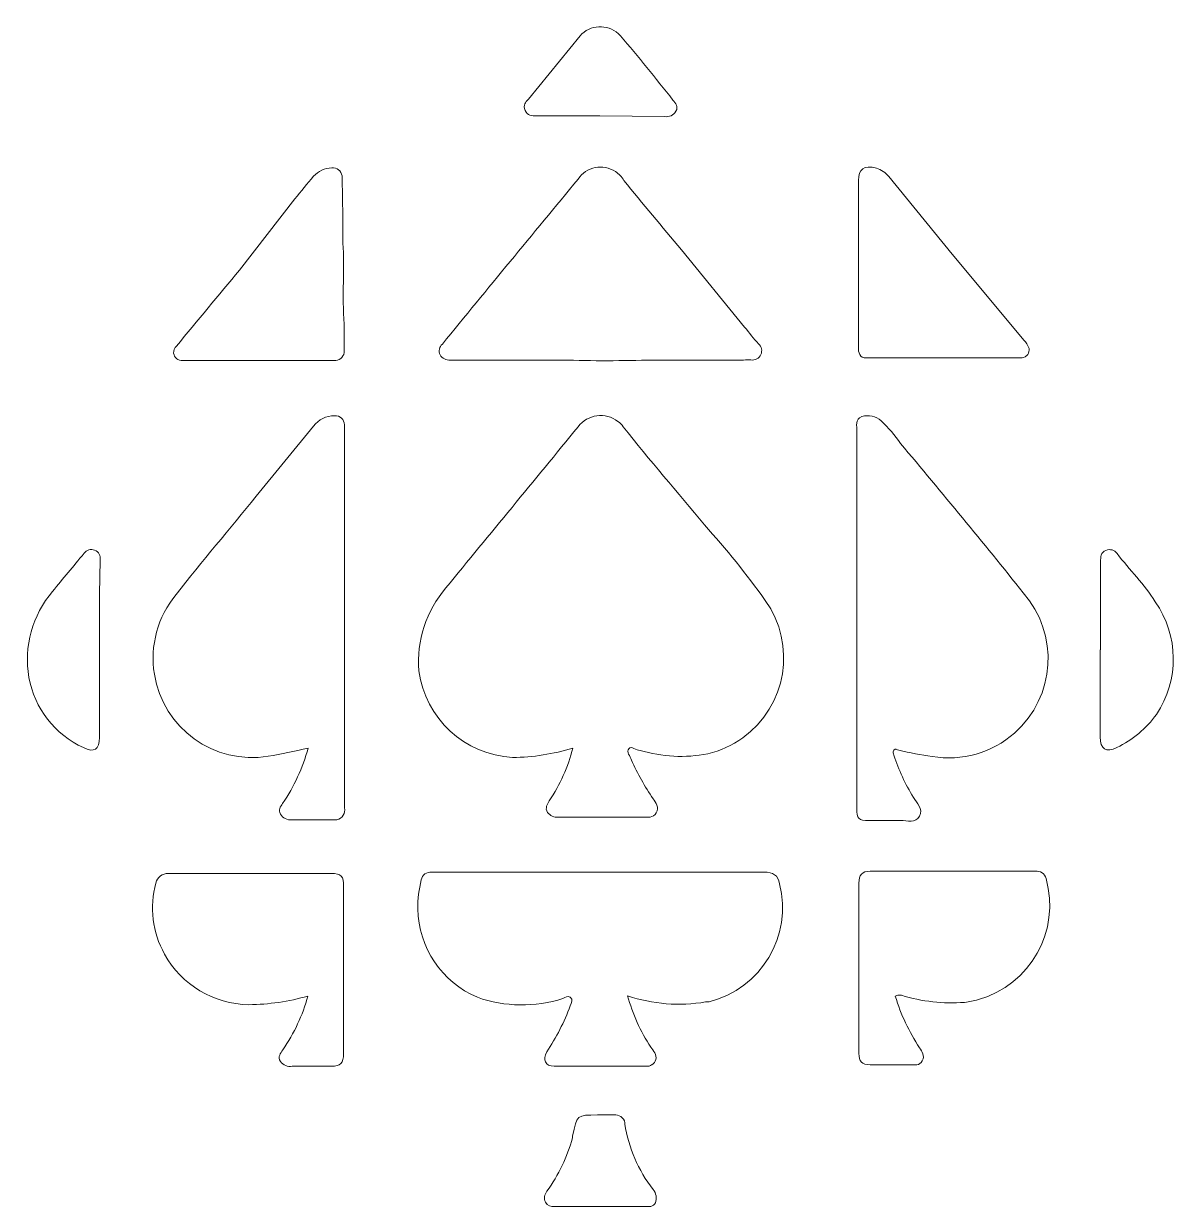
# Model space of a CAD drawing. Header units: inches. Extents: x 0.03 to 0.791, y 0.033 to 0.812.
import ezdxf

# ---------------------------------------------------------------- set-up
doc = ezdxf.new("R2010")
doc.units = ezdxf.units.IN
doc.header["$MEASUREMENT"] = 0
doc.layers.add('Layer 1', color=7, linetype='Continuous', lineweight=0)

msp = doc.modelspace()

# ---------------------------------------------------------------- linework, layer by layer
at = {"layer": 'Layer 1', "color": 18, "lineweight": 15, "true_color": 0x000000}
for points, knots in [([(0.40931, 0.75153), (0.40931, 0.75153), (0.36764, 0.75153), (0.36764, 0.75153), (0.36444, 0.75153), (0.36167, 0.75153), (0.36014, 0.75514), (0.35861, 0.75875), (0.36014, 0.76042), (0.36236, 0.76264), (0.36236, 0.76264), (0.39625, 0.80431), (0.39625, 0.80431), (0.40285, 0.81166), (0.41416, 0.81228), (0.42153, 0.80569), (0.42202, 0.80527), (0.42249, 0.8048), (0.42292, 0.80431), (0.43472, 0.79042), (0.44597, 0.77653), (0.4575, 0.76194), (0.45931, 0.75986), (0.46125, 0.75778), (0.45944, 0.75458), (0.45792, 0.75197), (0.45493, 0.75058), (0.45194, 0.75111), (0.45194, 0.75111), (0.40931, 0.75153), (0.40931, 0.75153)], [0, 0, 0, 0, 1, 1, 1, 2, 2, 2, 3, 3, 3, 4, 4, 4, 5, 5, 5, 6, 6, 6, 7, 7, 7, 8, 8, 8, 9, 9, 9, 10, 10, 10, 10]), ([(0.24, 0.66764), (0.24125, 0.65181), (0.23931, 0.63306), (0.24083, 0.61444), (0.24083, 0.61444), (0.24083, 0.59681), (0.24083, 0.59681), (0.24107, 0.59352), (0.2386, 0.59066), (0.23531, 0.59042), (0.2353, 0.59042), (0.23529, 0.59042), (0.23528, 0.59042), (0.23528, 0.59042), (0.17194, 0.59042), (0.17194, 0.59042), (0.16056, 0.59042), (0.14694, 0.59042), (0.13444, 0.59042), (0.13147, 0.5901), (0.1288, 0.59225), (0.12848, 0.59522), (0.12848, 0.59524), (0.12847, 0.59526), (0.12847, 0.59528), (0.12835, 0.597), (0.12901, 0.59869), (0.13028, 0.59986), (0.14417, 0.61667), (0.15806, 0.63347), (0.17194, 0.65), (0.17194, 0.65), (0.20833, 0.69681), (0.20833, 0.69681), (0.21236, 0.70181), (0.21653, 0.70694), (0.22069, 0.71181), (0.22376, 0.71519), (0.22807, 0.7172), (0.23264, 0.71736), (0.23599, 0.71778), (0.23904, 0.7154), (0.23946, 0.71206), (0.23953, 0.71151), (0.23952, 0.71096), (0.23944, 0.71042), (0.23986, 0.69708), (0.24, 0.68375), (0.24, 0.66764)], [0, 0, 0, 0, 1, 1, 1, 2, 2, 2, 3, 3, 3, 4, 4, 4, 5, 5, 5, 6, 6, 6, 7, 7, 7, 8, 8, 8, 9, 9, 9, 10, 10, 10, 11, 11, 11, 12, 12, 12, 13, 13, 13, 14, 14, 14, 15, 15, 15, 16, 16, 16, 16]), ([(0.50403, 0.59069), (0.50403, 0.59069), (0.45167, 0.59069), (0.45167, 0.59069), (0.43181, 0.59069), (0.41181, 0.58972), (0.39194, 0.59069), (0.39194, 0.59069), (0.31083, 0.59069), (0.31083, 0.59069), (0.30808, 0.59042), (0.30542, 0.59178), (0.30403, 0.59417), (0.30288, 0.5966), (0.30351, 0.5995), (0.30556, 0.60125), (0.33528, 0.63755), (0.36509, 0.67375), (0.395, 0.70986), (0.40042, 0.71801), (0.41141, 0.72025), (0.41958, 0.71486), (0.42187, 0.71338), (0.42377, 0.71138), (0.42514, 0.70903), (0.4375, 0.69361), (0.45042, 0.67861), (0.46306, 0.66333), (0.46306, 0.66333), (0.50472, 0.61236), (0.50472, 0.61236), (0.50778, 0.60861), (0.51069, 0.60486), (0.51389, 0.60139), (0.51591, 0.59969), (0.51654, 0.59684), (0.51542, 0.59444), (0.51434, 0.5918), (0.51155, 0.59029), (0.50875, 0.59083), (0.50718, 0.59106), (0.50558, 0.59101), (0.50403, 0.59069)], [0, 0, 0, 0, 1, 1, 1, 2, 2, 2, 3, 3, 3, 4, 4, 4, 5, 5, 5, 6, 6, 6, 7, 7, 7, 8, 8, 8, 9, 9, 9, 10, 10, 10, 11, 11, 11, 12, 12, 12, 13, 13, 13, 14, 14, 14, 14]), ([(0.57986, 0.65347), (0.57986, 0.65347), (0.57986, 0.70903), (0.57986, 0.70903), (0.57986, 0.71639), (0.58333, 0.71944), (0.59153, 0.71708), (0.59476, 0.7161), (0.59762, 0.71417), (0.59972, 0.71153), (0.59972, 0.71153), (0.64139, 0.66042), (0.64139, 0.66042), (0.64139, 0.66042), (0.68778, 0.60486), (0.68778, 0.60486), (0.68918, 0.60345), (0.69039, 0.60186), (0.69139, 0.60014), (0.69294, 0.59776), (0.69227, 0.59458), (0.6899, 0.59303), (0.68984, 0.59299), (0.68978, 0.59295), (0.68972, 0.59292), (0.68884, 0.59239), (0.68783, 0.5921), (0.68681, 0.59208), (0.68681, 0.59208), (0.58514, 0.59208), (0.58514, 0.59208), (0.58014, 0.59208), (0.57972, 0.59556), (0.57972, 0.59944), (0.57972, 0.59944), (0.57972, 0.65347), (0.57972, 0.65347), (0.57972, 0.65347), (0.57986, 0.65347), (0.57986, 0.65347)], [0, 0, 0, 0, 1, 1, 1, 2, 2, 2, 3, 3, 3, 4, 4, 4, 5, 5, 5, 6, 6, 6, 7, 7, 7, 8, 8, 8, 9, 9, 9, 10, 10, 10, 11, 11, 11, 12, 12, 12, 13, 13, 13, 13]), ([(0.21708, 0.33514), (0.20806, 0.33292), (0.19944, 0.33111), (0.19083, 0.32972), (0.15517, 0.32392), (0.12156, 0.34812), (0.11576, 0.38378), (0.11271, 0.40253), (0.11795, 0.42168), (0.13014, 0.43625), (0.14722, 0.45833), (0.16542, 0.47944), (0.18292, 0.50097), (0.18292, 0.50097), (0.22069, 0.54708), (0.22069, 0.54708), (0.22388, 0.55156), (0.22909, 0.55417), (0.23458, 0.55403), (0.23803, 0.55418), (0.24095, 0.55152), (0.24111, 0.54807), (0.24111, 0.54806), (0.24111, 0.54806), (0.24111, 0.54806), (0.24111, 0.54806), (0.24111, 0.29583), (0.24111, 0.29583), (0.24189, 0.29227), (0.23966, 0.28874), (0.23611, 0.28792), (0.23611, 0.28792), (0.20639, 0.28792), (0.20639, 0.28792), (0.20336, 0.28752), (0.20039, 0.28901), (0.19889, 0.29167), (0.19708, 0.29431), (0.19889, 0.29653), (0.20028, 0.29861), (0.20785, 0.30978), (0.21353, 0.32212), (0.21708, 0.33514)], [0, 0, 0, 0, 1, 1, 1, 2, 2, 2, 3, 3, 3, 4, 4, 4, 5, 5, 5, 6, 6, 6, 7, 7, 7, 8, 8, 8, 9, 9, 9, 10, 10, 10, 11, 11, 11, 12, 12, 12, 13, 13, 13, 14, 14, 14, 14]), ([(0.39153, 0.33514), (0.37865, 0.33119), (0.36527, 0.32909), (0.35181, 0.32889), (0.32021, 0.33071), (0.29433, 0.35463), (0.29, 0.38597), (0.28845, 0.40587), (0.2949, 0.42556), (0.30792, 0.44069), (0.33681, 0.47611), (0.36611, 0.51125), (0.395, 0.54681), (0.4013, 0.555), (0.41304, 0.55655), (0.42125, 0.55028), (0.42258, 0.5493), (0.42375, 0.54813), (0.42472, 0.54681), (0.44208, 0.52472), (0.46056, 0.50375), (0.47833, 0.48208), (0.49262, 0.4663), (0.50597, 0.4497), (0.51833, 0.43236), (0.53917, 0.40324), (0.53253, 0.36274), (0.50347, 0.34181), (0.49652, 0.33689), (0.4887, 0.33336), (0.48042, 0.33139), (0.46559, 0.32851), (0.4503, 0.32927), (0.43583, 0.33361), (0.43333, 0.33361), (0.43, 0.33681), (0.42833, 0.33472), (0.42667, 0.33264), (0.42931, 0.32972), (0.43014, 0.32722), (0.43409, 0.31832), (0.43888, 0.30981), (0.44444, 0.30181), (0.44625, 0.29903), (0.44861, 0.29611), (0.44653, 0.2925), (0.44444, 0.28889), (0.44097, 0.28958), (0.4375, 0.28958), (0.4375, 0.28958), (0.38194, 0.28958), (0.38194, 0.28958), (0.37919, 0.28934), (0.3765, 0.29055), (0.37486, 0.29278), (0.37292, 0.29569), (0.37486, 0.29806), (0.37597, 0.30042), (0.38313, 0.311), (0.38839, 0.32275), (0.39153, 0.33514)], [0, 0, 0, 0, 1, 1, 1, 2, 2, 2, 3, 3, 3, 4, 4, 4, 5, 5, 5, 6, 6, 6, 7, 7, 7, 8, 8, 8, 9, 9, 9, 10, 10, 10, 11, 11, 11, 12, 12, 12, 13, 13, 13, 14, 14, 14, 15, 15, 15, 16, 16, 16, 17, 17, 17, 18, 18, 18, 19, 19, 19, 20, 20, 20, 20]), ([(0.57875, 0.42153), (0.57875, 0.42153), (0.57875, 0.54361), (0.57875, 0.54361), (0.57875, 0.54722), (0.57722, 0.55181), (0.58194, 0.55347), (0.58639, 0.5549), (0.59127, 0.55384), (0.59472, 0.55069), (0.59946, 0.54617), (0.60374, 0.54119), (0.6075, 0.53583), (0.63458, 0.50319), (0.66208, 0.47069), (0.68833, 0.43736), (0.71224, 0.41027), (0.70966, 0.36893), (0.68257, 0.34503), (0.66775, 0.33195), (0.64782, 0.32628), (0.62833, 0.32958), (0.62083, 0.33069), (0.61361, 0.33194), (0.60625, 0.33375), (0.60514, 0.33375), (0.60417, 0.33528), (0.60306, 0.33375), (0.60194, 0.33222), (0.60306, 0.33167), (0.60306, 0.33042), (0.60625, 0.32068), (0.61058, 0.31135), (0.61597, 0.30264), (0.61819, 0.29875), (0.62264, 0.29514), (0.62, 0.29028), (0.61736, 0.28542), (0.61181, 0.2875), (0.6075, 0.28736), (0.6075, 0.28736), (0.58667, 0.28736), (0.58667, 0.28736), (0.57972, 0.28736), (0.57861, 0.28875), (0.57861, 0.29528), (0.57861, 0.29528), (0.57875, 0.42153), (0.57875, 0.42153)], [0, 0, 0, 0, 1, 1, 1, 2, 2, 2, 3, 3, 3, 4, 4, 4, 5, 5, 5, 6, 6, 6, 7, 7, 7, 8, 8, 8, 9, 9, 9, 10, 10, 10, 11, 11, 11, 12, 12, 12, 13, 13, 13, 14, 14, 14, 15, 15, 15, 16, 16, 16, 16]), ([(0.07958, 0.39903), (0.07958, 0.39903), (0.07958, 0.34208), (0.07958, 0.34208), (0.07958, 0.33431), (0.07597, 0.33181), (0.06903, 0.33542), (0.05024, 0.34408), (0.03683, 0.36133), (0.03306, 0.38167), (0.02964, 0.40195), (0.03539, 0.4227), (0.04875, 0.43833), (0.05556, 0.44681), (0.06222, 0.45458), (0.06944, 0.46347), (0.07103, 0.46564), (0.0739, 0.46645), (0.07639, 0.46542), (0.07944, 0.46431), (0.08014, 0.46194), (0.08014, 0.45889), (0.07944, 0.43903), (0.07958, 0.41931), (0.07958, 0.39903)], [0, 0, 0, 0, 1, 1, 1, 2, 2, 2, 3, 3, 3, 4, 4, 4, 5, 5, 5, 6, 6, 6, 7, 7, 7, 8, 8, 8, 8]), ([(0.73931, 0.39986), (0.73931, 0.39986), (0.73931, 0.45778), (0.73931, 0.45778), (0.73931, 0.46097), (0.73931, 0.46403), (0.74278, 0.46528), (0.74545, 0.46653), (0.74864, 0.46565), (0.75028, 0.46319), (0.75833, 0.4525), (0.76819, 0.44306), (0.77528, 0.43153), (0.79086, 0.40935), (0.79119, 0.37988), (0.77611, 0.35736), (0.76937, 0.34799), (0.76039, 0.34045), (0.75, 0.33542), (0.74306, 0.33181), (0.73903, 0.33458), (0.73903, 0.3425), (0.73903, 0.3425), (0.73903, 0.39986), (0.73903, 0.39986), (0.73903, 0.39986), (0.73931, 0.39986), (0.73931, 0.39986)], [0, 0, 0, 0, 1, 1, 1, 2, 2, 2, 3, 3, 3, 4, 4, 4, 5, 5, 5, 6, 6, 6, 7, 7, 7, 8, 8, 8, 9, 9, 9, 9]), ([(0.21694, 0.17181), (0.20429, 0.16818), (0.19121, 0.16626), (0.17806, 0.16611), (0.15489, 0.16643), (0.13368, 0.17916), (0.1225, 0.19944), (0.11443, 0.21366), (0.11238, 0.23051), (0.11681, 0.24625), (0.11757, 0.2501), (0.12108, 0.25278), (0.125, 0.2525), (0.125, 0.2525), (0.23208, 0.2525), (0.23208, 0.2525), (0.23917, 0.2525), (0.24042, 0.25097), (0.24042, 0.24361), (0.24042, 0.24361), (0.24042, 0.13375), (0.24042, 0.13375), (0.24042, 0.12778), (0.23847, 0.12556), (0.23236, 0.12556), (0.23236, 0.12556), (0.20667, 0.12556), (0.20667, 0.12556), (0.20367, 0.12501), (0.20063, 0.12625), (0.19889, 0.12875), (0.19694, 0.13194), (0.19889, 0.13403), (0.20042, 0.13639), (0.20789, 0.14718), (0.21347, 0.15915), (0.21694, 0.17181)], [0, 0, 0, 0, 1, 1, 1, 2, 2, 2, 3, 3, 3, 4, 4, 4, 5, 5, 5, 6, 6, 6, 7, 7, 7, 8, 8, 8, 9, 9, 9, 10, 10, 10, 11, 11, 11, 12, 12, 12, 12]), ([(0.42764, 0.17194), (0.43086, 0.15994), (0.43602, 0.14854), (0.44292, 0.13819), (0.44388, 0.13695), (0.44476, 0.13565), (0.44556, 0.13431), (0.44719, 0.13162), (0.44633, 0.12811), (0.44364, 0.12648), (0.44358, 0.12645), (0.44353, 0.12642), (0.44347, 0.12639), (0.4425, 0.12571), (0.44131, 0.12542), (0.44014, 0.12556), (0.44014, 0.12556), (0.37917, 0.12556), (0.37917, 0.12556), (0.37347, 0.12556), (0.37125, 0.13), (0.37431, 0.135), (0.38066, 0.1445), (0.38588, 0.1547), (0.38986, 0.16542), (0.39056, 0.16736), (0.39181, 0.16958), (0.38986, 0.17097), (0.38792, 0.17236), (0.38667, 0.17097), (0.385, 0.17014), (0.36661, 0.1643), (0.34682, 0.16459), (0.32861, 0.17097), (0.30523, 0.18099), (0.28986, 0.20374), (0.28931, 0.22917), (0.28925, 0.23563), (0.29005, 0.24207), (0.29167, 0.24833), (0.29223, 0.25157), (0.29521, 0.25381), (0.29847, 0.25347), (0.29847, 0.25347), (0.5175, 0.25347), (0.5175, 0.25347), (0.52375, 0.25347), (0.52653, 0.25139), (0.52778, 0.24569), (0.53641, 0.2114), (0.51561, 0.1766), (0.48132, 0.16797), (0.48125, 0.16795), (0.48118, 0.16793), (0.48111, 0.16792), (0.48111, 0.16792), (0.47903, 0.16792), (0.47903, 0.16792), (0.46183, 0.16501), (0.44418, 0.16639), (0.42764, 0.17194)], [0, 0, 0, 0, 1, 1, 1, 2, 2, 2, 3, 3, 3, 4, 4, 4, 5, 5, 5, 6, 6, 6, 7, 7, 7, 8, 8, 8, 9, 9, 9, 10, 10, 10, 11, 11, 11, 12, 12, 12, 13, 13, 13, 14, 14, 14, 15, 15, 15, 16, 16, 16, 17, 17, 17, 18, 18, 18, 19, 19, 19, 20, 20, 20, 20]), ([(0.60403, 0.17167), (0.60764, 0.15964), (0.61302, 0.14822), (0.62, 0.13778), (0.62167, 0.13514), (0.62361, 0.13264), (0.62181, 0.12917), (0.62, 0.12569), (0.61681, 0.12653), (0.61403, 0.12653), (0.61403, 0.12653), (0.58736, 0.12653), (0.58736, 0.12653), (0.58208, 0.12653), (0.58, 0.12875), (0.58, 0.13403), (0.58, 0.13403), (0.58, 0.24625), (0.58, 0.24625), (0.58, 0.25139), (0.58222, 0.25403), (0.58736, 0.25403), (0.58736, 0.25403), (0.69625, 0.25403), (0.69625, 0.25403), (0.69951, 0.25447), (0.70258, 0.25237), (0.70333, 0.24917), (0.71304, 0.21484), (0.69308, 0.17915), (0.65876, 0.16945), (0.65876, 0.16945), (0.65875, 0.16945), (0.65875, 0.16944), (0.65578, 0.16864), (0.65277, 0.16804), (0.64972, 0.16764), (0.63566, 0.16655), (0.62152, 0.16816), (0.60806, 0.17236), (0.60806, 0.17236), (0.60569, 0.17236), (0.60569, 0.17236), (0.60569, 0.17236), (0.60403, 0.17167), (0.60403, 0.17167)], [0, 0, 0, 0, 1, 1, 1, 2, 2, 2, 3, 3, 3, 4, 4, 4, 5, 5, 5, 6, 6, 6, 7, 7, 7, 8, 8, 8, 9, 9, 9, 10, 10, 10, 11, 11, 11, 12, 12, 12, 13, 13, 13, 14, 14, 14, 15, 15, 15, 15]), ([(0.41, 0.03319), (0.41, 0.03319), (0.37958, 0.03319), (0.37958, 0.03319), (0.37717, 0.03278), (0.37475, 0.03388), (0.37347, 0.03597), (0.37237, 0.03836), (0.37275, 0.04118), (0.37444, 0.04319), (0.38212, 0.05387), (0.38786, 0.06581), (0.39139, 0.07847), (0.39139, 0.07847), (0.39139, 0.07958), (0.39139, 0.07958), (0.39417, 0.09347), (0.39417, 0.09347), (0.40778, 0.09347), (0.40778, 0.09347), (0.41847, 0.09347), (0.41847, 0.09347), (0.42192, 0.09406), (0.4252, 0.09177), (0.42583, 0.08833), (0.4259, 0.08806), (0.4259, 0.08777), (0.42583, 0.0875), (0.42824, 0.07179), (0.43465, 0.05696), (0.44444, 0.04444), (0.44645, 0.04194), (0.44703, 0.03858), (0.44597, 0.03556), (0.44472, 0.03264), (0.44139, 0.03319), (0.43861, 0.03319), (0.43861, 0.03319), (0.41, 0.03319), (0.41, 0.03319)], [0, 0, 0, 0, 1, 1, 1, 2, 2, 2, 3, 3, 3, 4, 4, 4, 5, 5, 5, 6, 6, 6, 7, 7, 7, 8, 8, 8, 9, 9, 9, 10, 10, 10, 11, 11, 11, 12, 12, 12, 13, 13, 13, 13])]:
    msp.add_open_spline(points, degree=3, knots=knots, dxfattribs=at)

doc.saveas('drawing.dxf')
